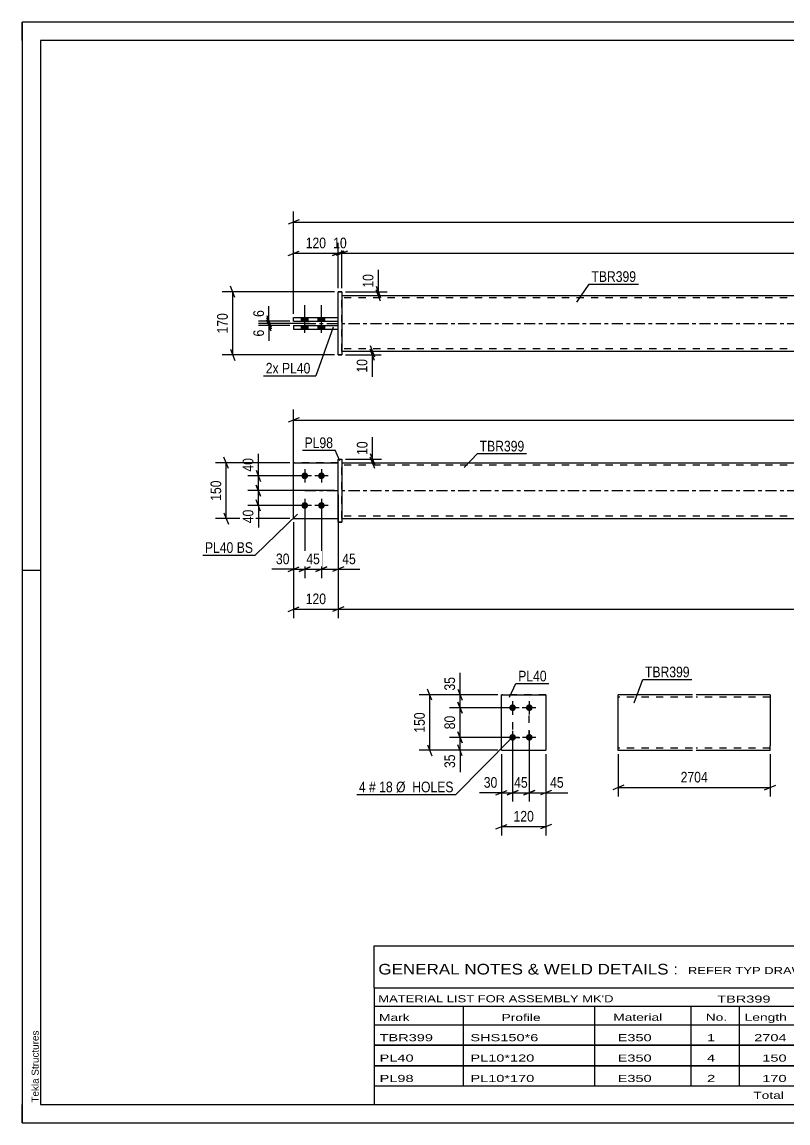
# Model space of a CAD drawing. Header units: millimetres. Extents: x 0 to 420, y 0 to 297.
# Drawn here: x 0 to 206.7, y 0 to 297 of the extents above; entities that cross this region are included whole.
import ezdxf

# ---------------------------------------------------------------- set-up
doc = ezdxf.new("R2010")
doc.units = ezdxf.units.MM
doc.linetypes.add('DXK_LINE_DOT2', pattern=[3.9198, 1.9599, -1.9599])
doc.linetypes.add('DXK_LINE_DOT3', pattern=[5.9187, 2.979, -0.9799, 0.9799, -0.9799])
doc.styles.add('Arial', font='arial.ttf', dxfattribs={"height": 0.2})
doc.styles.add('Arial Narrow', font='ARIALN.TTF', dxfattribs={"height": 0.2})

# ---------------------------------------------------------------- blocks, each defined once
blk = doc.blocks.new('Unknown-580581542-1163')
at = {"color": 5, "linetype": 'Continuous'}
for p, q in [((420, 297), (0, 297)), ((0, 297), (0, 0)), ((0, 292), (0, 297)), ((415, 292), (5, 292)), ((5, 292), (5, 5)), ((5, 149), (0, 149)), ((0, 0), (0, 5)), ((5, 5), (415, 5)), ((0, 0), (420, 0))]:
    blk.add_line(p, q, dxfattribs=at)
at = {"color": 174, "linetype": 'Continuous', "style": 'Arial'}
blk.add_text('Tekla Structures', height=1.9102, rotation=90, dxfattribs=at).set_placement((4.5, 5.5))
blk = doc.blocks.new('Bolt-580581542-1794 - 1790')
at = {"linetype": 'Continuous'}
for points in [[(76.3, 175.48), (76.49, 175.46), (76.66, 175.41), (76.83, 175.31), (76.97, 175.19), (77.08, 175.03), (77.15, 174.86), (77.19, 174.68), (77.19, 174.49), (77.15, 174.3), (77.08, 174.13), (76.97, 173.98), (76.83, 173.85), (76.66, 173.76), (76.49, 173.7), (76.3, 173.68), (76.11, 173.7), (75.93, 173.76), (75.77, 173.85), (75.63, 173.98), (75.52, 174.13), (75.44, 174.3), (75.4, 174.49), (75.4, 174.68), (75.44, 174.86), (75.52, 175.03), (75.63, 175.19), (75.77, 175.31), (75.93, 175.41), (76.11, 175.46)], [(80.8, 175.48), (80.99, 175.46), (81.16, 175.41), (81.33, 175.31), (81.47, 175.19), (81.58, 175.03), (81.65, 174.86), (81.69, 174.68), (81.69, 174.49), (81.65, 174.3), (81.58, 174.13), (81.47, 173.98), (81.33, 173.85), (81.16, 173.76), (80.99, 173.7), (80.8, 173.68), (80.61, 173.7), (80.43, 173.76), (80.27, 173.85), (80.13, 173.98), (80.02, 174.13), (79.94, 174.3), (79.9, 174.49), (79.9, 174.68), (79.94, 174.86), (80.02, 175.03), (80.13, 175.19), (80.27, 175.31), (80.43, 175.41), (80.61, 175.46)], [(76.3, 167.48), (76.49, 167.46), (76.66, 167.41), (76.83, 167.31), (76.97, 167.19), (77.08, 167.03), (77.15, 166.86), (77.19, 166.68), (77.19, 166.49), (77.15, 166.3), (77.08, 166.13), (76.97, 165.98), (76.83, 165.85), (76.66, 165.76), (76.49, 165.7), (76.3, 165.68), (76.11, 165.7), (75.93, 165.76), (75.77, 165.85), (75.63, 165.98), (75.52, 166.13), (75.44, 166.3), (75.4, 166.49), (75.4, 166.68), (75.44, 166.86), (75.52, 167.03), (75.63, 167.19), (75.77, 167.31), (75.93, 167.41), (76.11, 167.46)], [(80.8, 167.48), (80.99, 167.46), (81.16, 167.41), (81.33, 167.31), (81.47, 167.19), (81.58, 167.03), (81.65, 166.86), (81.69, 166.68), (81.69, 166.49), (81.65, 166.3), (81.58, 166.13), (81.47, 165.98), (81.33, 165.85), (81.16, 165.76), (80.99, 165.7), (80.8, 165.68), (80.61, 165.7), (80.43, 165.76), (80.27, 165.85), (80.13, 165.98), (80.02, 166.13), (79.94, 166.3), (79.9, 166.49), (79.9, 166.68), (79.94, 166.86), (80.02, 167.03), (80.13, 167.19), (80.27, 167.31), (80.43, 167.41), (80.61, 167.46)]]:
    blk.add_hatch(color=1, dxfattribs=at).paths.add_polyline_path(points)
at = {"color": 1, "linetype": 'Continuous'}
for p, q in [((76.3, 176.38), (76.3, 172.78)), ((80.8, 176.38), (80.8, 172.78)), ((78.1, 174.58), (74.5, 174.58)), ((82.6, 174.58), (79, 174.58)), ((78.1, 166.58), (74.5, 166.58)), ((76.3, 168.38), (76.3, 164.78)), ((82.6, 166.58), (79, 166.58)), ((80.8, 168.38), (80.8, 164.78))]:
    blk.add_line(p, q, dxfattribs=at)
blk = doc.blocks.new('Part-580581542-1809 - 1790')
at = {"color": 2, "linetype": 'Continuous'}
for p, q in [((85.3, 179.08), (86.3, 179.08)), ((85.3, 162.08), (85.3, 179.08)), ((86.3, 179.08), (86.3, 162.08)), ((85.3, 162.08), (86.3, 162.08)), ((85.3, 162.08), (85.3, 162.08))]:
    blk.add_line(p, q, dxfattribs=at)
at = {"color": 7, "linetype": 'DXK_LINE_DOT2'}
for p, q in [((85.3, 179.08), (86.3, 179.08)), ((86.3, 179.08), (86.3, 179.08)), ((86.3, 162.08), (85.3, 162.08))]:
    blk.add_line(p, q, dxfattribs=at)
blk = doc.blocks.new('Part-580581542-1814 - 1790')
at = {"color": 2, "linetype": 'Continuous'}
for p, q in [((73.3, 178.08), (85.3, 178.08)), ((73.3, 178.08), (73.3, 178.08)), ((73.3, 163.08), (73.3, 178.08)), ((73.3, 163.08), (85.3, 163.08)), ((73.3, 163.08), (73.3, 163.08))]:
    blk.add_line(p, q, dxfattribs=at)
at = {"color": 7, "linetype": 'DXK_LINE_DOT2'}
for p, q in [((85.3, 178.08), (73.3, 178.08)), ((73.3, 178.08), (73.3, 178.08)), ((85.3, 163.08), (85.3, 178.08)), ((73.3, 163.08), (85.3, 163.08)), ((85.3, 163.08), (85.3, 163.08))]:
    blk.add_line(p, q, dxfattribs=at)
blk = doc.blocks.new('Part-580581542-1819 - 1790')
at = {"color": 7, "linetype": 'DXK_LINE_DOT2'}
for p, q in [((73.3, 178.08), (85.3, 178.08)), ((85.3, 178.08), (73.3, 178.08)), ((73.3, 178.08), (73.3, 178.08)), ((73.3, 163.08), (73.3, 178.08)), ((85.3, 163.08), (85.3, 178.08)), ((73.3, 163.08), (85.3, 163.08)), ((73.3, 163.08), (85.3, 163.08)), ((85.3, 163.08), (85.3, 163.08))]:
    blk.add_line(p, q, dxfattribs=at)
blk = doc.blocks.new('Part-580581542-1829 - 1790')
at = {"color": 2, "linetype": 'Continuous'}
for p, q in [((86.3, 178.08), (214.3, 178.08)), ((214.4, 178.08), (342.4, 178.08)), ((86.3, 163.08), (214.3, 163.08)), ((214.4, 163.08), (342.4, 163.08))]:
    blk.add_line(p, q, dxfattribs=at)
at = {"color": 7, "linetype": 'DXK_LINE_DOT2'}
for p, q in [((86.3, 163.08), (86.3, 178.08)), ((214.3, 177.48), (86.3, 177.48)), ((342.4, 177.48), (214.4, 177.48)), ((342.4, 163.08), (342.4, 178.08)), ((214.3, 163.68), (86.3, 163.68)), ((342.4, 163.68), (214.4, 163.68))]:
    blk.add_line(p, q, dxfattribs=at)
at = {"color": 7, "linetype": 'DXK_LINE_DOT3'}
for p, q in [((76.3, 170.58), (214.3, 170.58)), ((214.4, 170.58), (352.4, 170.58))]:
    blk.add_line(p, q, dxfattribs=at)
blk = doc.blocks.new('Bolt-580581542-2089 - 2082')
at = {"linetype": 'Continuous'}
for points in [[(75.4, 216.31), (77.2, 216.31), (77.2, 217.31), (75.4, 217.31)], [(75.4, 216.31), (77.2, 216.31), (77.2, 217.31), (75.4, 217.31)], [(79.9, 216.31), (81.7, 216.31), (81.7, 217.31), (79.9, 217.31)], [(79.9, 216.31), (81.7, 216.31), (81.7, 217.31), (79.9, 217.31)], [(75.4, 214.11), (77.2, 214.11), (77.2, 215.11), (75.4, 215.11)], [(75.4, 214.11), (77.2, 214.11), (77.2, 215.11), (75.4, 215.11)], [(79.9, 214.11), (81.7, 214.11), (81.7, 215.11), (79.9, 215.11)], [(79.9, 214.11), (81.7, 214.11), (81.7, 215.11), (79.9, 215.11)]]:
    blk.add_hatch(color=1, dxfattribs=at).paths.add_polyline_path(points)
at = {"color": 1, "linetype": 'Continuous'}
for p, q in [((76.3, 213.11), (76.3, 220.61)), ((76.3, 213.11), (76.3, 220.61)), ((80.8, 213.11), (80.8, 220.61)), ((80.8, 213.11), (80.8, 220.61)), ((75.4, 216.31), (75.4, 217.31)), ((75.4, 216.31), (75.4, 217.31)), ((77.2, 216.31), (77.2, 217.31)), ((77.2, 216.31), (77.2, 217.31)), ((79.9, 216.31), (79.9, 217.31)), ((79.9, 216.31), (79.9, 217.31)), ((81.7, 216.31), (81.7, 217.31)), ((81.7, 216.31), (81.7, 217.31)), ((75.4, 214.11), (75.4, 215.11)), ((75.4, 214.11), (75.4, 215.11)), ((77.2, 214.11), (77.2, 215.11)), ((77.2, 214.11), (77.2, 215.11)), ((79.9, 214.11), (79.9, 215.11)), ((79.9, 214.11), (79.9, 215.11)), ((81.7, 214.11), (81.7, 215.11)), ((81.7, 214.11), (81.7, 215.11))]:
    blk.add_line(p, q, dxfattribs=at)
blk = doc.blocks.new('Part-580581542-2106 - 2082')
at = {"color": 2, "linetype": 'Continuous'}
for p, q in [((73.3, 215.11), (85.3, 215.11)), ((73.3, 215.11), (73.3, 214.11)), ((73.3, 214.11), (85.3, 214.11))]:
    blk.add_line(p, q, dxfattribs=at)
at = {"color": 7, "linetype": 'DXK_LINE_DOT2'}
for p, q in [((73.3, 215.11), (85.3, 215.11)), ((73.3, 214.11), (85.3, 214.11)), ((85.3, 214.11), (85.3, 215.11))]:
    blk.add_line(p, q, dxfattribs=at)
blk = doc.blocks.new('Part-580581542-2095 - 2082')
at = {"color": 2, "linetype": 'Continuous'}
for p, q in [((86.3, 223.21), (214.3, 223.21)), ((214.4, 223.21), (342.4, 223.21)), ((86.3, 208.21), (214.3, 208.21)), ((214.4, 208.21), (342.4, 208.21))]:
    blk.add_line(p, q, dxfattribs=at)
at = {"color": 7, "linetype": 'DXK_LINE_DOT2'}
for p, q in [((86.3, 208.21), (86.3, 223.21)), ((342.4, 223.21), (342.4, 208.21)), ((214.3, 222.61), (86.3, 222.61)), ((342.4, 222.61), (214.4, 222.61)), ((214.3, 208.81), (86.3, 208.81)), ((342.4, 208.81), (214.4, 208.81))]:
    blk.add_line(p, q, dxfattribs=at)
at = {"color": 7, "linetype": 'DXK_LINE_DOT3'}
for p, q in [((76.3, 215.71), (214.3, 215.71)), ((214.4, 215.71), (352.4, 215.71))]:
    blk.add_line(p, q, dxfattribs=at)
blk = doc.blocks.new('Part-580581542-2101 - 2082')
at = {"color": 2, "linetype": 'Continuous'}
for p, q in [((73.3, 217.31), (85.3, 217.31)), ((73.3, 216.31), (73.3, 217.31)), ((73.3, 216.31), (85.3, 216.31))]:
    blk.add_line(p, q, dxfattribs=at)
at = {"color": 7, "linetype": 'DXK_LINE_DOT2'}
for p, q in [((73.3, 217.31), (85.3, 217.31)), ((85.3, 216.31), (85.3, 217.31)), ((73.3, 216.31), (85.3, 216.31))]:
    blk.add_line(p, q, dxfattribs=at)
blk = doc.blocks.new('Part-580581542-2107 - 2082')
at = {"color": 2, "linetype": 'Continuous'}
for p, q in [((85.3, 224.21), (86.3, 224.21)), ((85.3, 224.21), (85.3, 224.21)), ((85.3, 207.21), (85.3, 224.21)), ((86.3, 224.21), (86.3, 224.21)), ((86.3, 224.21), (86.3, 207.21)), ((86.3, 207.21), (85.3, 207.21)), ((85.3, 207.21), (85.3, 207.21)), ((86.3, 207.21), (86.3, 207.21))]:
    blk.add_line(p, q, dxfattribs=at)
at = {"color": 7, "linetype": 'DXK_LINE_DOT2'}
for p, q in [((86.3, 224.21), (85.3, 224.21)), ((85.3, 224.21), (85.3, 224.21)), ((85.3, 207.21), (86.3, 207.21))]:
    blk.add_line(p, q, dxfattribs=at)
blk = doc.blocks.new('Part-580581542-1458 - 1409')
at = {"color": 2, "linetype": 'Continuous'}
for p, q in [((129.39, 115.53), (141.39, 115.53)), ((129.39, 115.53), (129.39, 115.53)), ((129.39, 100.53), (129.39, 115.53)), ((141.39, 115.53), (141.39, 115.53)), ((141.39, 115.53), (141.39, 100.53)), ((129.39, 100.53), (141.39, 100.53)), ((129.39, 100.53), (129.39, 100.53)), ((141.39, 100.53), (141.39, 100.53))]:
    blk.add_line(p, q, dxfattribs=at)
at = {"color": 7, "linetype": 'DXK_LINE_DOT2'}
for p, q in [((141.39, 115.53), (129.39, 115.53)), ((129.39, 100.53), (141.39, 100.53)), ((141.39, 100.53), (141.39, 100.53))]:
    blk.add_line(p, q, dxfattribs=at)
blk = doc.blocks.new('Bolt-580581542-1443 - 1409')
at = {"linetype": 'Continuous'}
for points in [[(132.39, 111.13), (132.2, 111.15), (132.02, 111.21), (131.86, 111.3), (131.72, 111.43), (131.61, 111.58), (131.53, 111.75), (131.49, 111.94), (131.49, 112.12), (131.53, 112.31), (131.61, 112.48), (131.72, 112.63), (131.86, 112.76), (132.02, 112.85), (132.2, 112.91), (132.39, 112.93), (132.57, 112.91), (132.75, 112.85), (132.92, 112.76), (133.06, 112.63), (133.17, 112.48), (133.24, 112.31), (133.28, 112.12), (133.28, 111.94), (133.24, 111.75), (133.17, 111.58), (133.06, 111.43), (132.92, 111.3), (132.75, 111.21), (132.57, 111.15)], [(136.89, 111.13), (136.7, 111.15), (136.52, 111.21), (136.36, 111.3), (136.22, 111.43), (136.11, 111.58), (136.03, 111.75), (135.99, 111.94), (135.99, 112.12), (136.03, 112.31), (136.11, 112.48), (136.22, 112.63), (136.36, 112.76), (136.52, 112.85), (136.7, 112.91), (136.89, 112.93), (137.07, 112.91), (137.25, 112.85), (137.42, 112.76), (137.56, 112.63), (137.67, 112.48), (137.74, 112.31), (137.78, 112.12), (137.78, 111.94), (137.74, 111.75), (137.67, 111.58), (137.56, 111.43), (137.42, 111.3), (137.25, 111.21), (137.07, 111.15)], [(132.39, 103.13), (132.2, 103.15), (132.02, 103.21), (131.86, 103.3), (131.72, 103.43), (131.61, 103.58), (131.53, 103.75), (131.49, 103.94), (131.49, 104.12), (131.53, 104.31), (131.61, 104.48), (131.72, 104.63), (131.86, 104.76), (132.02, 104.85), (132.2, 104.91), (132.39, 104.93), (132.57, 104.91), (132.75, 104.85), (132.92, 104.76), (133.06, 104.63), (133.17, 104.48), (133.24, 104.31), (133.28, 104.12), (133.28, 103.94), (133.24, 103.75), (133.17, 103.58), (133.06, 103.43), (132.92, 103.3), (132.75, 103.21), (132.57, 103.15)], [(136.89, 103.13), (136.7, 103.15), (136.52, 103.21), (136.36, 103.3), (136.22, 103.43), (136.11, 103.58), (136.03, 103.75), (135.99, 103.94), (135.99, 104.12), (136.03, 104.31), (136.11, 104.48), (136.22, 104.63), (136.36, 104.76), (136.52, 104.85), (136.7, 104.91), (136.89, 104.93), (137.07, 104.91), (137.25, 104.85), (137.42, 104.76), (137.56, 104.63), (137.67, 104.48), (137.74, 104.31), (137.78, 104.12), (137.78, 103.94), (137.74, 103.75), (137.67, 103.58), (137.56, 103.43), (137.42, 103.3), (137.25, 103.21), (137.07, 103.15)]]:
    blk.add_hatch(color=1, dxfattribs=at).paths.add_polyline_path(points)
at = {"color": 1, "linetype": 'Continuous'}
for p, q in [((132.39, 113.83), (132.39, 110.23)), ((136.89, 113.83), (136.89, 110.23)), ((134.19, 112.03), (130.59, 112.03)), ((138.69, 112.03), (135.09, 112.03)), ((134.19, 104.03), (130.59, 104.03)), ((132.39, 105.83), (132.39, 102.23)), ((138.69, 104.03), (135.09, 104.03)), ((136.89, 105.83), (136.89, 102.23))]:
    blk.add_line(p, q, dxfattribs=at)
blk = doc.blocks.new('Part-580581542-1274 - 1255')
at = {"color": 2, "linetype": 'Continuous'}
for p, q in [((180.89, 115.51), (160.89, 115.51)), ((160.89, 100.6), (160.89, 115.51)), ((201.89, 115.51), (181.89, 115.51)), ((201.89, 115.51), (201.89, 101.71)), ((201.89, 100.51), (201.89, 101.71)), ((160.89, 100.51), (160.89, 100.6)), ((180.89, 100.51), (160.89, 100.51)), ((201.89, 100.51), (181.89, 100.51))]:
    blk.add_line(p, q, dxfattribs=at)
at = {"color": 7, "linetype": 'DXK_LINE_DOT2'}
for p, q in [((180.89, 114.91), (160.89, 114.91)), ((201.89, 114.91), (181.89, 114.91)), ((201.89, 114.91), (201.89, 114.87)), ((201.89, 114.87), (201.89, 114.91)), ((201.89, 114.77), (201.89, 114.87)), ((201.89, 114.87), (201.89, 114.77)), ((160.89, 101.11), (160.89, 101.16)), ((180.89, 101.11), (160.89, 101.11)), ((201.89, 101.11), (181.89, 101.11)), ((201.89, 101.16), (201.89, 101.48)), ((201.89, 101.11), (201.89, 101.16))]:
    blk.add_line(p, q, dxfattribs=at)
blk = doc.blocks.new('Rectangle-580581542-1567 - 1409')
at = {"color": 1, "linetype": 'DXK_LINE_DOT2'}
blk.add_lwpolyline([(132.39, 104.03), (136.89, 104.03), (136.89, 112.03), (132.39, 112.03), (132.39, 104.03)], close=True, dxfattribs=at)
blk = doc.blocks.new('StraightDimension-580581542-2042 - 1790')
at = {"color": 7, "linetype": 'Continuous'}
for p, q in [((63.18, 176.08), (64.38, 173.08)), ((75.3, 174.58), (60.93, 174.58)), ((63.78, 170.58), (63.78, 174.58)), ((84.3, 170.58), (60.93, 170.58)), ((64.38, 169.08), (63.18, 172.08))]:
    blk.add_line(p, q, dxfattribs=at)
at = {"color": 0}
blk.add_wipeout([(63.03, 179.96), (58.83, 179.96), (58.83, 175.11), (63.03, 175.11)], dxfattribs=at)
at = {"color": 7, "linetype": 'Continuous'}
blk.add_line((63.78, 174.58), (63.78, 180.49), dxfattribs=at)
blk.add_line((63.78, 174.58), (63.78, 180.49), dxfattribs=at)
at = {"color": 3, "style": 'Arial Narrow'}
blk.add_text('40', height=2.863, rotation=90.0002, dxfattribs=at).set_placement((62.43, 175.71))
blk = doc.blocks.new('StraightDimension-580581542-1996 - 1790')
at = {"color": 7, "linetype": 'Continuous'}
for p, q in [((76.3, 165.58), (76.3, 146.99)), ((73.3, 162.08), (73.3, 146.99)), ((71.8, 148.79), (74.8, 149.99)), ((73.3, 149.39), (76.3, 149.39)), ((77.8, 149.99), (74.8, 148.79))]:
    blk.add_line(p, q, dxfattribs=at)
at = {"color": 0}
blk.add_wipeout([(72.77, 150.14), (72.77, 154.34), (67.92, 154.34), (67.92, 150.14)], dxfattribs=at)
at = {"color": 7, "linetype": 'Continuous'}
blk.add_line((73.3, 149.39), (67.39, 149.39), dxfattribs=at)
blk.add_line((73.3, 149.39), (67.39, 149.39), dxfattribs=at)
at = {"color": 3, "style": 'Arial Narrow'}
blk.add_text('30', height=2.863, dxfattribs=at).set_placement((68.52, 150.74))
blk = doc.blocks.new('StraightDimension-580581542-1878 - 1790')
at = {"color": 7, "linetype": 'Continuous'}
for p, q in [((74.8, 190.21), (71.8, 189.01)), ((73.3, 164.08), (73.3, 192.46)), ((353.9, 189.01), (356.9, 190.21)), ((355.4, 164.08), (355.4, 192.46)), ((73.3, 189.61), (355.4, 189.61))]:
    blk.add_line(p, q, dxfattribs=at)
at = {"color": 0}
blk.add_wipeout([(218.6, 190.36), (218.6, 194.56), (210.09, 194.56), (210.09, 190.36)], dxfattribs=at)
at = {"color": 3, "style": 'Arial Narrow'}
blk.add_text('2964', height=2.863, dxfattribs=at).set_placement((210.69, 190.96))
blk = doc.blocks.new('StraightDimension-580581542-1936 - 1790')
at = {"color": 7, "linetype": 'Continuous'}
for p, q in [((85.3, 169.58), (85.3, 136.21)), ((343.4, 162.08), (343.4, 136.21)), ((86.8, 139.21), (83.8, 138.01)), ((85.3, 138.61), (343.4, 138.61)), ((341.9, 138.01), (344.9, 139.21))]:
    blk.add_line(p, q, dxfattribs=at)
at = {"color": 0}
blk.add_wipeout([(218.6, 139.36), (218.6, 143.56), (210.09, 143.56), (210.09, 139.36)], dxfattribs=at)
at = {"color": 3, "style": 'Arial Narrow'}
blk.add_text('2724', height=2.863, dxfattribs=at).set_placement((210.69, 139.96))
blk = doc.blocks.new('StraightDimension-580581542-1951 - 1790')
at = {"color": 7, "linetype": 'Continuous'}
for p, q in [((85.3, 169.58), (85.3, 136.21)), ((73.3, 162.08), (73.3, 136.21)), ((71.8, 138.01), (74.8, 139.21)), ((73.3, 138.61), (85.3, 138.61)), ((86.8, 139.21), (83.8, 138.01))]:
    blk.add_line(p, q, dxfattribs=at)
at = {"color": 0}
blk.add_wipeout([(82.64, 139.36), (82.64, 143.56), (75.96, 143.56), (75.96, 139.36)], dxfattribs=at)
at = {"color": 3, "style": 'Arial Narrow'}
blk.add_text('120', height=2.863, dxfattribs=at).set_placement((76.56, 139.96))
blk = doc.blocks.new('StraightDimension-580581542-3592 - 1790')
at = {"color": 7, "linetype": 'Continuous'}
for p, q in [((87.3, 179.08), (96.97, 179.08)), ((93.97, 180.58), (95.17, 177.58)), ((95.17, 176.58), (93.97, 179.58)), ((94.57, 178.08), (94.57, 179.08)), ((87.3, 178.08), (96.97, 178.08))]:
    blk.add_line(p, q, dxfattribs=at)
at = {"color": 0}
blk.add_wipeout([(93.82, 184.46), (89.62, 184.46), (89.62, 179.61), (93.82, 179.61)], dxfattribs=at)
at = {"color": 7, "linetype": 'Continuous'}
blk.add_line((94.57, 179.08), (94.57, 184.99), dxfattribs=at)
blk.add_line((94.57, 179.08), (94.57, 184.99), dxfattribs=at)
at = {"color": 3, "style": 'Arial Narrow'}
blk.add_text('10', height=2.863, rotation=90.0002, dxfattribs=at).set_placement((93.22, 180.21))
blk = doc.blocks.new('StraightDimension-580581542-1967 - 1790')
at = {"color": 7, "linetype": 'Continuous'}
for p, q in [((80.8, 165.58), (80.8, 146.99)), ((85.3, 162.08), (85.3, 146.99)), ((79.3, 148.79), (82.3, 149.99)), ((80.8, 149.39), (85.3, 149.39)), ((86.8, 149.99), (83.8, 148.79))]:
    blk.add_line(p, q, dxfattribs=at)
at = {"color": 0}
blk.add_wipeout([(90.68, 150.14), (90.68, 154.34), (85.82, 154.34), (85.82, 150.14)], dxfattribs=at)
at = {"color": 7, "linetype": 'Continuous'}
blk.add_line((85.3, 149.39), (91.2, 149.39), dxfattribs=at)
blk.add_line((85.3, 149.39), (91.2, 149.39), dxfattribs=at)
at = {"color": 3, "style": 'Arial Narrow'}
blk.add_text('45', height=2.863, dxfattribs=at).set_placement((86.42, 150.74))
blk = doc.blocks.new('StraightDimension-580581542-1983 - 1790')
at = {"color": 7, "linetype": 'Continuous'}
for p, q in [((76.3, 165.58), (76.3, 146.99)), ((80.8, 165.58), (80.8, 146.99)), ((74.8, 148.79), (77.8, 149.99)), ((76.3, 149.39), (80.8, 149.39)), ((82.3, 149.99), (79.3, 148.79))]:
    blk.add_line(p, q, dxfattribs=at)
at = {"color": 0}
blk.add_wipeout([(80.98, 150.14), (80.98, 154.34), (76.12, 154.34), (76.12, 150.14)], dxfattribs=at)
at = {"color": 3, "style": 'Arial Narrow'}
blk.add_text('45', height=2.863, dxfattribs=at).set_placement((76.72, 150.74))
blk = doc.blocks.new('StraightDimension-580581542-2013 - 1790')
at = {"color": 7, "linetype": 'Continuous'}
for p, q in [((55.69, 176.58), (54.49, 179.58)), ((72.3, 178.08), (52.24, 178.08)), ((55.09, 163.08), (55.09, 178.08)), ((54.49, 164.58), (55.69, 161.58)), ((72.3, 163.08), (52.24, 163.08))]:
    blk.add_line(p, q, dxfattribs=at)
at = {"color": 0}
blk.add_wipeout([(54.34, 173.93), (50.14, 173.93), (50.14, 167.24), (54.34, 167.24)], dxfattribs=at)
at = {"color": 3, "style": 'Arial Narrow'}
blk.add_text('150', height=2.863, rotation=90.0002, dxfattribs=at).set_placement((53.74, 167.84))
blk = doc.blocks.new('StraightDimension-580581542-2033 - 1790')
at = {"color": 7, "linetype": 'Continuous'}
for p, q in [((84.3, 170.58), (60.93, 170.58)), ((63.18, 172.08), (64.38, 169.08)), ((63.78, 166.58), (63.78, 170.58)), ((75.3, 166.58), (60.93, 166.58)), ((64.38, 165.08), (63.18, 168.08))]:
    blk.add_line(p, q, dxfattribs=at)
at = {"color": 0}
blk.add_wipeout([(63.03, 166.06), (58.83, 166.06), (58.83, 161.2), (63.03, 161.2)], dxfattribs=at)
at = {"color": 7, "linetype": 'Continuous'}
blk.add_line((63.78, 166.58), (63.78, 160.68), dxfattribs=at)
blk.add_line((63.78, 166.58), (63.78, 160.68), dxfattribs=at)
at = {"color": 3, "style": 'Arial Narrow'}
blk.add_text('40', height=2.863, rotation=90.0002, dxfattribs=at).set_placement((62.43, 161.8))
blk = doc.blocks.new('StraightDimension-580581542-2264 - 2082')
at = {"color": 7, "linetype": 'Continuous'}
for p, q in [((66.03, 217.81), (67.23, 214.81)), ((67.23, 214.21), (66.03, 217.21)), ((72.3, 216.31), (63.78, 216.31)), ((77.55, 215.71), (63.78, 215.71)), ((66.63, 215.71), (66.63, 216.31))]:
    blk.add_line(p, q, dxfattribs=at)
at = {"color": 0}
blk.add_wipeout([(65.88, 219.86), (61.68, 219.86), (61.68, 216.84), (65.88, 216.84)], dxfattribs=at)
at = {"color": 7, "linetype": 'Continuous'}
blk.add_line((66.63, 216.31), (66.63, 220.39), dxfattribs=at)
blk.add_line((66.63, 216.31), (66.63, 220.39), dxfattribs=at)
at = {"color": 3, "style": 'Arial Narrow'}
blk.add_text('6', height=2.86, rotation=90.0002, dxfattribs=at).set_placement((65.28, 217.44))
blk = doc.blocks.new('StraightDimension-580581542-3463 - 2082')
at = {"color": 7, "linetype": 'Continuous'}
for p, q in [((87.8, 235.22), (84.8, 234.02)), ((86.3, 225.21), (86.3, 237.47)), ((340.9, 234.02), (343.9, 235.22)), ((342.4, 225.21), (342.4, 237.47)), ((86.3, 234.62), (342.4, 234.62))]:
    blk.add_line(p, q, dxfattribs=at)
at = {"color": 0}
blk.add_wipeout([(218.6, 235.37), (218.6, 239.57), (210.09, 239.57), (210.09, 235.37)], dxfattribs=at)
at = {"color": 3, "style": 'Arial Narrow'}
blk.add_text('2704', height=2.863, dxfattribs=at).set_placement((210.69, 235.97))
blk = doc.blocks.new('StraightDimension-580581542-2254 - 2082')
at = {"color": 7, "linetype": 'Continuous'}
for p, q in [((66.03, 217.21), (67.23, 214.21)), ((77.55, 215.71), (63.78, 215.71)), ((72.3, 215.11), (63.78, 215.11)), ((67.23, 213.61), (66.03, 216.61)), ((66.63, 215.11), (66.63, 215.71))]:
    blk.add_line(p, q, dxfattribs=at)
at = {"color": 0}
blk.add_wipeout([(65.88, 214.59), (61.68, 214.59), (61.68, 211.56), (65.88, 211.56)], dxfattribs=at)
at = {"color": 7, "linetype": 'Continuous'}
blk.add_line((66.63, 215.11), (66.63, 211.03), dxfattribs=at)
blk.add_line((66.63, 215.11), (66.63, 211.03), dxfattribs=at)
at = {"color": 3, "style": 'Arial Narrow'}
blk.add_text('6', height=2.86, rotation=90.0002, dxfattribs=at).set_placement((65.28, 212.16))
blk = doc.blocks.new('StraightDimension-580581542-3450 - 2082')
at = {"color": 7, "linetype": 'Continuous'}
for p, q in [((74.8, 243.63), (71.8, 242.43)), ((73.3, 218.31), (73.3, 245.88)), ((353.9, 242.43), (356.9, 243.63)), ((355.4, 218.31), (355.4, 245.88)), ((73.3, 243.03), (355.4, 243.03))]:
    blk.add_line(p, q, dxfattribs=at)
at = {"color": 0}
blk.add_wipeout([(218.6, 243.78), (218.6, 247.98), (210.09, 247.98), (210.09, 243.78)], dxfattribs=at)
at = {"color": 3, "style": 'Arial Narrow'}
blk.add_text('2964', height=2.863, dxfattribs=at).set_placement((210.69, 244.38))
blk = doc.blocks.new('StraightDimension-580581542-3464 - 2082')
at = {"color": 7, "linetype": 'Continuous'}
for p, q in [((83.8, 234.02), (86.8, 235.22)), ((87.8, 235.22), (84.8, 234.02)), ((85.3, 225.21), (85.3, 237.47)), ((86.3, 225.21), (86.3, 237.47)), ((85.3, 234.62), (86.3, 234.62))]:
    blk.add_line(p, q, dxfattribs=at)
at = {"color": 0}
blk.add_wipeout([(88.23, 235.37), (88.23, 239.57), (83.37, 239.57), (83.37, 235.37)], dxfattribs=at)
at = {"color": 3, "style": 'Arial Narrow'}
blk.add_text('10', height=2.863, dxfattribs=at).set_placement((83.97, 235.97))
blk = doc.blocks.new('StraightDimension-580581542-3465 - 2082')
at = {"color": 7, "linetype": 'Continuous'}
for p, q in [((71.8, 234.02), (74.8, 235.22)), ((73.3, 218.31), (73.3, 237.47)), ((86.8, 235.22), (83.8, 234.02)), ((85.3, 225.21), (85.3, 237.47)), ((73.3, 234.62), (85.3, 234.62))]:
    blk.add_line(p, q, dxfattribs=at)
at = {"color": 0}
blk.add_wipeout([(82.64, 235.37), (82.64, 239.57), (75.96, 239.57), (75.96, 235.37)], dxfattribs=at)
at = {"color": 3, "style": 'Arial Narrow'}
blk.add_text('120', height=2.863, dxfattribs=at).set_placement((76.56, 235.97))
blk = doc.blocks.new('StraightDimension-580581542-3511 - 2082')
at = {"color": 7, "linetype": 'Continuous'}
for p, q in [((87.3, 224.21), (98.56, 224.21)), ((87.3, 223.21), (98.56, 223.21)), ((95.56, 225.71), (96.76, 222.71)), ((96.76, 221.71), (95.56, 224.71)), ((96.16, 223.21), (96.16, 224.21))]:
    blk.add_line(p, q, dxfattribs=at)
at = {"color": 0}
blk.add_wipeout([(95.41, 229.59), (91.21, 229.59), (91.21, 224.74), (95.41, 224.74)], dxfattribs=at)
at = {"color": 7, "linetype": 'Continuous'}
blk.add_line((96.16, 224.21), (96.16, 230.12), dxfattribs=at)
blk.add_line((96.16, 224.21), (96.16, 230.12), dxfattribs=at)
at = {"color": 3, "style": 'Arial Narrow'}
blk.add_text('10', height=2.863, rotation=90.0002, dxfattribs=at).set_placement((94.81, 225.34))
blk = doc.blocks.new('StraightDimension-580581542-3521 - 2082')
at = {"color": 7, "linetype": 'Continuous'}
for p, q in [((87.3, 208.21), (96.93, 208.21)), ((93.93, 209.71), (95.13, 206.71)), ((95.13, 205.71), (93.93, 208.71)), ((94.53, 207.21), (94.53, 208.21)), ((87.3, 207.21), (96.93, 207.21))]:
    blk.add_line(p, q, dxfattribs=at)
at = {"color": 0}
blk.add_wipeout([(93.78, 206.69), (89.58, 206.69), (89.58, 201.83), (93.78, 201.83)], dxfattribs=at)
at = {"color": 7, "linetype": 'Continuous'}
blk.add_line((94.53, 207.21), (94.53, 201.3), dxfattribs=at)
blk.add_line((94.53, 207.21), (94.53, 201.3), dxfattribs=at)
at = {"color": 3, "style": 'Arial Narrow'}
blk.add_text('10', height=2.863, rotation=90.0002, dxfattribs=at).set_placement((93.18, 202.43))
blk = doc.blocks.new('StraightDimension-580581542-3532 - 2082')
at = {"color": 7, "linetype": 'Continuous'}
for p, q in [((84.3, 224.21), (54.02, 224.21)), ((57.47, 222.71), (56.27, 225.71)), ((56.87, 207.21), (56.87, 224.21)), ((56.27, 208.71), (57.47, 205.71)), ((84.3, 207.21), (54.02, 207.21))]:
    blk.add_line(p, q, dxfattribs=at)
at = {"color": 0}
blk.add_wipeout([(56.12, 219.05), (51.92, 219.05), (51.92, 212.37), (56.12, 212.37)], dxfattribs=at)
at = {"color": 3, "style": 'Arial Narrow'}
blk.add_text('170', height=2.863, rotation=90.0002, dxfattribs=at).set_placement((55.52, 212.97))
blk = doc.blocks.new('StraightDimension-580581542-1490 - 1409')
at = {"color": 7, "linetype": 'Continuous'}
for p, q in [((132.39, 103.03), (132.39, 86.69)), ((136.89, 103.03), (136.89, 86.69)), ((130.89, 88.49), (133.89, 89.69)), ((138.39, 89.69), (135.39, 88.49)), ((132.39, 89.09), (136.89, 89.09))]:
    blk.add_line(p, q, dxfattribs=at)
at = {"color": 0}
blk.add_wipeout([(137.06, 89.84), (137.06, 94.04), (132.21, 94.04), (132.21, 89.84)], dxfattribs=at)
at = {"color": 3, "style": 'Arial Narrow'}
blk.add_text('45', height=2.863, dxfattribs=at).set_placement((132.81, 90.44))
blk = doc.blocks.new('StraightDimension-580581542-1514 - 1409')
at = {"color": 7, "linetype": 'Continuous'}
for p, q in [((110.63, 114.03), (109.43, 117.03)), ((128.39, 115.53), (107.18, 115.53)), ((110.03, 100.53), (110.03, 115.53)), ((109.43, 102.03), (110.63, 99.03)), ((128.39, 100.53), (107.18, 100.53))]:
    blk.add_line(p, q, dxfattribs=at)
at = {"color": 0}
blk.add_wipeout([(109.28, 111.37), (105.08, 111.37), (105.08, 104.69), (109.28, 104.69)], dxfattribs=at)
at = {"color": 3, "style": 'Arial Narrow'}
blk.add_text('150', height=2.863, rotation=90.0002, dxfattribs=at).set_placement((108.68, 105.29))
blk = doc.blocks.new('StraightDimension-580581542-1460 - 1409')
at = {"color": 7, "linetype": 'Continuous'}
for p, q in [((129.39, 99.53), (129.39, 77.56)), ((141.39, 99.53), (141.39, 77.56)), ((127.89, 79.36), (130.89, 80.56)), ((142.89, 80.56), (139.89, 79.36)), ((129.39, 79.96), (141.39, 79.96))]:
    blk.add_line(p, q, dxfattribs=at)
at = {"color": 0}
blk.add_wipeout([(138.73, 80.71), (138.73, 84.91), (132.04, 84.91), (132.04, 80.71)], dxfattribs=at)
at = {"color": 3, "style": 'Arial Narrow'}
blk.add_text('120', height=2.863, dxfattribs=at).set_placement((132.64, 81.31))
blk = doc.blocks.new('StraightDimension-580581542-1477 - 1409')
at = {"color": 7, "linetype": 'Continuous'}
for p, q in [((136.89, 103.03), (136.89, 86.69)), ((141.39, 99.53), (141.39, 86.69)), ((135.39, 88.49), (138.39, 89.69)), ((142.89, 89.69), (139.89, 88.49)), ((136.89, 89.09), (141.39, 89.09))]:
    blk.add_line(p, q, dxfattribs=at)
at = {"color": 0}
blk.add_wipeout([(146.77, 89.84), (146.77, 94.04), (141.91, 94.04), (141.91, 89.84)], dxfattribs=at)
at = {"color": 7, "linetype": 'Continuous'}
blk.add_line((141.39, 89.09), (147.29, 89.09), dxfattribs=at)
blk.add_line((141.39, 89.09), (147.29, 89.09), dxfattribs=at)
at = {"color": 3, "style": 'Arial Narrow'}
blk.add_text('45', height=2.863, dxfattribs=at).set_placement((142.51, 90.44))
blk = doc.blocks.new('StraightDimension-580581542-1500 - 1409')
at = {"color": 7, "linetype": 'Continuous'}
for p, q in [((132.39, 103.03), (132.39, 86.69)), ((129.39, 99.53), (129.39, 86.69)), ((127.89, 88.49), (130.89, 89.69)), ((133.89, 89.69), (130.89, 88.49)), ((129.39, 89.09), (132.39, 89.09))]:
    blk.add_line(p, q, dxfattribs=at)
at = {"color": 0}
blk.add_wipeout([(128.86, 89.84), (128.86, 94.04), (124.01, 94.04), (124.01, 89.84)], dxfattribs=at)
at = {"color": 7, "linetype": 'Continuous'}
blk.add_line((129.39, 89.09), (123.48, 89.09), dxfattribs=at)
blk.add_line((129.39, 89.09), (123.48, 89.09), dxfattribs=at)
at = {"color": 3, "style": 'Arial Narrow'}
blk.add_text('30', height=2.863, dxfattribs=at).set_placement((124.61, 90.44))
blk = doc.blocks.new('StraightDimension-580581542-1531 - 1409')
at = {"color": 7, "linetype": 'Continuous'}
for p, q in [((117.6, 117.03), (118.8, 114.03)), ((128.39, 115.53), (115.35, 115.53)), ((118.8, 110.53), (117.6, 113.53)), ((118.2, 112.03), (118.2, 115.53)), ((131.39, 112.03), (115.35, 112.03))]:
    blk.add_line(p, q, dxfattribs=at)
at = {"color": 0}
blk.add_wipeout([(117.45, 120.91), (113.25, 120.91), (113.25, 116.05), (117.45, 116.05)], dxfattribs=at)
at = {"color": 7, "linetype": 'Continuous'}
blk.add_line((118.2, 115.53), (118.2, 121.44), dxfattribs=at)
blk.add_line((118.2, 115.53), (118.2, 121.44), dxfattribs=at)
at = {"color": 3, "style": 'Arial Narrow'}
blk.add_text('35', height=2.863, rotation=90.0002, dxfattribs=at).set_placement((116.85, 116.65))
blk = doc.blocks.new('StraightDimension-580581542-1544 - 1409')
at = {"color": 7, "linetype": 'Continuous'}
for p, q in [((117.6, 113.53), (118.8, 110.53)), ((131.39, 112.03), (115.35, 112.03)), ((118.2, 104.03), (118.2, 112.03)), ((131.39, 104.03), (115.35, 104.03)), ((118.8, 102.53), (117.6, 105.53))]:
    blk.add_line(p, q, dxfattribs=at)
at = {"color": 0}
blk.add_wipeout([(117.45, 110.46), (113.25, 110.46), (113.25, 105.6), (117.45, 105.6)], dxfattribs=at)
at = {"color": 3, "style": 'Arial Narrow'}
blk.add_text('80', height=2.863, rotation=90.0002, dxfattribs=at).set_placement((116.85, 106.2))
blk = doc.blocks.new('StraightDimension-580581542-1554 - 1409')
at = {"color": 7, "linetype": 'Continuous'}
for p, q in [((131.39, 104.03), (115.35, 104.03)), ((117.6, 105.53), (118.8, 102.53)), ((118.2, 100.53), (118.2, 104.03)), ((118.8, 99.03), (117.6, 102.03)), ((128.39, 100.53), (115.35, 100.53))]:
    blk.add_line(p, q, dxfattribs=at)
at = {"color": 0}
blk.add_wipeout([(117.45, 100), (113.25, 100), (113.25, 95.15), (117.45, 95.15)], dxfattribs=at)
at = {"color": 7, "linetype": 'Continuous'}
blk.add_line((118.2, 100.53), (118.2, 94.62), dxfattribs=at)
blk.add_line((118.2, 100.53), (118.2, 94.62), dxfattribs=at)
at = {"color": 3, "style": 'Arial Narrow'}
blk.add_text('35', height=2.863, rotation=90.0002, dxfattribs=at).set_placement((116.85, 95.75))
blk = doc.blocks.new('StraightDimension-580581542-1352 - 1255')
at = {"color": 7, "linetype": 'Continuous'}
for p, q in [((160.89, 99.51), (160.89, 88.11)), ((201.89, 99.51), (201.89, 88.11)), ((162.39, 91.11), (159.39, 89.91)), ((160.89, 90.51), (201.89, 90.51)), ((200.39, 89.91), (203.39, 91.11))]:
    blk.add_line(p, q, dxfattribs=at)
at = {"color": 0}
blk.add_wipeout([(185.65, 91.26), (185.65, 95.46), (177.14, 95.46), (177.14, 91.26)], dxfattribs=at)
at = {"color": 3, "style": 'Arial Narrow'}
blk.add_text('2704', height=2.863, dxfattribs=at).set_placement((177.74, 91.86))
blk = doc.blocks.new('Unknown-580581542-4193')
at = {"color": 7, "linetype": 'Continuous'}
for p, q in [((95, 47.75), (255, 47.75)), ((95, 36.5), (95, 47.75)), ((255, 47.75), (255, 36.5)), ((95, 36.5), (255, 36.5)), ((95, 36.5), (95, 31.5)), ((255, 36.5), (255, 31.5)), ((95, 31.5), (255, 31.5)), ((95, 31.5), (95, 26.5)), ((119, 31.5), (119, 26.5)), ((154.5, 31.5), (154.5, 26.5)), ((180.5, 31.5), (180.5, 26.5)), ((193.5, 31.5), (193.5, 26.5)), ((211, 31.5), (211, 26.5)), ((233, 31.5), (233, 26.5)), ((255, 31.5), (255, 26.5)), ((95, 26.5), (255, 26.5)), ((95, 26.45), (95, 21.05)), ((95, 26.45), (255, 26.45)), ((119, 26.5), (119, 21)), ((154.5, 26.5), (154.5, 21)), ((180.5, 26.5), (180.5, 21)), ((193.5, 26.5), (193.5, 21)), ((211, 26.5), (211, 21)), ((233, 26.5), (233, 21)), ((255, 26.45), (255, 21.05)), ((95, 21.05), (255, 21.05)), ((95, 20.95), (95, 15.55)), ((95, 20.95), (255, 20.95)), ((119, 21), (119, 15.5)), ((154.5, 21), (154.5, 15.5)), ((180.5, 21), (180.5, 15.5)), ((193.5, 21), (193.5, 15.5)), ((211, 21), (211, 15.5)), ((233, 21), (233, 15.5)), ((255, 20.95), (255, 15.55)), ((95, 15.55), (255, 15.55)), ((95, 15.45), (95, 10.05)), ((95, 15.45), (255, 15.45)), ((119, 15.5), (119, 10)), ((154.5, 15.5), (154.5, 10)), ((180.5, 15.5), (180.5, 10)), ((193.5, 15.5), (193.5, 10)), ((211, 15.5), (211, 10)), ((233, 15.5), (233, 10)), ((255, 15.45), (255, 10.05)), ((95, 10.05), (255, 10.05)), ((95, 10), (255, 10)), ((95, 10), (95, 5)), ((211, 10), (211, 5)), ((233, 10), (233, 5)), ((255, 10), (255, 5)), ((95, 5), (255, 5))]:
    blk.add_line(p, q, dxfattribs=at)
at = {"color": 7, "style": 'Arial Narrow'}
for s, height, width, p in [('GENERAL NOTES & WELD DETAILS :', 2.8633, 1.4, (96.15, 40.06)), ('REFER TYP DRAWING TYP-01', 1.9089, 1.6, (179.7, 40.16)), ("MATERIAL LIST FOR ASSEMBLY MK'D", 1.9089, 1.6, (96.15, 32.56)), ('TBR399', 1.909, 1.794707, (187.59, 32.47)), ('1', 1.91, 1.794707, (217.08, 32.56)), ('No. Required', 1.9089, 1.6, (226.41, 32.56)), ('Mark', 1.909, 1.7, (96.34, 27.5)), ('Profile', 1.909, 1.7, (129.41, 27.5)), ('Material', 1.909, 1.7, (159.54, 27.56)), ('No.', 1.909, 1.7, (184.5, 27.56)), ('Length', 1.909, 1.7, (195, 27.56)), ('Area', 1.909, 1.7, (217.5, 27.56)), ('Weight', 1.909, 1.7, (237, 27.56))]:
    blk.add_text(s, height=height, dxfattribs=dict(at, width=width)).set_placement(p)
at = {"color": 7, "linetype": 'Continuous', "style": 'Arial Narrow'}
for s, height, width, p in [('TBR399', 1.909, 1.794707, (96.5, 22.06)), ('SHS150*6', 1.909, 1.794707, (121, 22.06)), ('E350', 1.909, 1.794707, (160.74, 22.06)), ('1', 1.91, 1.794707, (184.86, 22.06)), ('2704', 1.909, 1.794707, (197.58, 22.06)), ('1.6', 1.909, 1.794707, (221.32, 22.06)), ('73.4', 1.909, 1.794707, (240.14, 22.06)), ('PL40', 1.909, 1.794707, (96.5, 16.56)), ('PL10*120', 1.909, 1.794707, (121, 16.56)), ('E350', 1.909, 1.794707, (160.74, 16.56)), ('4', 1.91, 1.794707, (184.86, 16.56)), ('150', 1.909, 1.794707, (199.77, 16.56)), ('0.0', 1.909, 1.794707, (221.32, 16.56)), ('5.7', 1.909, 1.794707, (242.33, 16.56)), ('PL98', 1.909, 1.794707, (96.5, 11.06)), ('PL10*170', 1.909, 1.794707, (121, 11.06)), ('E350', 1.909, 1.794707, (160.74, 11.06)), ('2', 1.91, 1.794707, (184.86, 11.06)), ('170', 1.909, 1.794707, (199.77, 11.06)), ('0.1', 1.909, 1.794707, (221.32, 11.06)), ('4.5', 1.909, 1.794707, (242.33, 11.06)), ('Total', 1.909, 1.7, (197.33, 6.5)), ('1.9', 1.909, 1.794707, (220.83, 6.5)), ('83.5', 1.909, 1.794707, (240.14, 6.5))]:
    blk.add_text(s, height=height, dxfattribs=dict(at, width=width)).set_placement(p)
blk = doc.blocks.new('Mark-580581542-1805 - 1790')
at = {"color": 0}
blk.add_wipeout([(83.93, 182.07), (83.93, 185.07), (76.25, 185.07), (76.25, 182.07)], dxfattribs=at)
blk.add_wipeout([(83.93, 182.07), (83.93, 185.07), (76.25, 185.07), (76.25, 182.07)], dxfattribs=at)
at = {"color": 30, "linetype": 'Continuous'}
for p in [(75.65, 181.47), (85.76, 178.59)]:
    blk.add_line(p, (84.53, 181.47), dxfattribs=at)
at = {"color": 3, "style": 'Arial Narrow'}
blk.add_text('PL98', height=2.863, dxfattribs=at).set_placement((76.25, 182.07))
blk = doc.blocks.new('Mark-580581542-1825 - 1790')
at = {"color": 0}
blk.add_wipeout([(135.54, 181.16), (135.54, 184.16), (123.49, 184.16), (123.49, 181.16)], dxfattribs=at)
blk.add_wipeout([(135.54, 181.16), (135.54, 184.16), (123.49, 184.16), (123.49, 181.16)], dxfattribs=at)
at = {"color": 30, "linetype": 'Continuous'}
for p, q in [((119.28, 176.83), (122.89, 180.56)), ((122.89, 180.56), (136.14, 180.56))]:
    blk.add_line(p, q, dxfattribs=at)
at = {"color": 3, "style": 'Arial Narrow'}
blk.add_text('TBR399', height=2.863, dxfattribs=at).set_placement((123.49, 181.16))
blk = doc.blocks.new('MarkSet-580581542-2067 - 1790')
at = {"color": 0}
blk.add_wipeout([(57.04, 153.79), (57.04, 156.79), (49.36, 156.79), (49.36, 153.79)], dxfattribs=at)
blk.add_wipeout([(57.04, 153.79), (57.04, 156.79), (49.36, 156.79), (49.36, 153.79)], dxfattribs=at)
blk.add_wipeout([(62.32, 153.79), (62.32, 156.79), (57.94, 156.79), (57.94, 153.79)], dxfattribs=at)
blk.add_wipeout([(62.32, 153.79), (62.32, 156.79), (57.94, 156.79), (57.94, 153.79)], dxfattribs=at)
at = {"color": 30, "linetype": 'Continuous'}
for p in [(74.38, 164.21), (48.76, 153.19)]:
    blk.add_line(p, (62.92, 153.19), dxfattribs=at)
at = {"color": 3, "style": 'Arial Narrow'}
for s, p in [('PL40', (49.36, 153.79)), ('BS', (57.94, 153.79))]:
    blk.add_text(s, height=2.863, dxfattribs=at).set_placement(p)
blk = doc.blocks.new('Mark-580581542-2091 - 2082')
at = {"color": 0}
blk.add_wipeout([(165.72, 226.9), (165.72, 229.9), (153.66, 229.9), (153.66, 226.9)], dxfattribs=at)
blk.add_wipeout([(165.72, 226.9), (165.72, 229.9), (153.66, 229.9), (153.66, 226.9)], dxfattribs=at)
at = {"color": 30, "linetype": 'Continuous'}
for p, q in [((149.69, 221.45), (153.06, 226.3)), ((153.06, 226.3), (166.32, 226.3))]:
    blk.add_line(p, q, dxfattribs=at)
at = {"color": 3, "style": 'Arial Narrow'}
blk.add_text('TBR399', height=2.863, dxfattribs=at).set_placement((153.66, 226.9))
blk = doc.blocks.new('MarkSet-580581542-2302 - 2082')
at = {"color": 30, "linetype": 'Continuous'}
blk.add_line((83.97, 214.65), (79.32, 201.59), dxfattribs=at)
at = {"color": 0}
blk.add_wipeout([(69.25, 202.19), (69.25, 205.19), (65.78, 205.19), (65.78, 202.19)], dxfattribs=at)
blk.add_wipeout([(69.25, 202.19), (69.25, 205.19), (65.78, 205.19), (65.78, 202.19)], dxfattribs=at)
blk.add_wipeout([(77.82, 202.19), (77.82, 205.19), (70.15, 205.19), (70.15, 202.19)], dxfattribs=at)
blk.add_wipeout([(77.82, 202.19), (77.82, 205.19), (70.15, 205.19), (70.15, 202.19)], dxfattribs=at)
at = {"color": 30, "linetype": 'Continuous'}
blk.add_line((65.18, 201.59), (79.32, 201.59), dxfattribs=at)
at = {"color": 3, "style": 'Arial Narrow'}
for s, p in [('2x', (65.78, 202.19)), ('PL40', (70.15, 202.19))]:
    blk.add_text(s, height=2.863, dxfattribs=at).set_placement(p)
blk = doc.blocks.new('Mark-580581542-1439 - 1409')
at = {"color": 0}
blk.add_wipeout([(92.75, 89.22), (92.75, 92.22), (90.92, 92.22), (90.92, 89.22)], dxfattribs=at)
blk.add_wipeout([(92.75, 89.22), (92.75, 92.22), (90.92, 92.22), (90.92, 89.22)], dxfattribs=at)
blk.add_wipeout([(95.48, 89.22), (95.48, 92.22), (93.65, 92.22), (93.65, 89.22)], dxfattribs=at)
blk.add_wipeout([(95.48, 89.22), (95.48, 92.22), (93.65, 92.22), (93.65, 89.22)], dxfattribs=at)
at = {"color": 3, "style": 'Arial Narrow'}
blk.add_text('4', height=2.86, dxfattribs=at).set_placement((90.92, 89.22))
at = {"color": 0}
blk.add_wipeout([(100.03, 89.22), (100.03, 92.22), (96.38, 92.22), (96.38, 89.22)], dxfattribs=at)
blk.add_wipeout([(100.03, 89.22), (100.03, 92.22), (96.38, 92.22), (96.38, 89.22)], dxfattribs=at)
at = {"color": 3, "style": 'Arial Narrow'}
blk.add_text('#', height=2.86, dxfattribs=at).set_placement((93.65, 89.22))
at = {"color": 0}
blk.add_wipeout([(116.46, 89.22), (116.46, 92.22), (100.93, 92.22), (100.93, 89.22)], dxfattribs=at)
blk.add_wipeout([(116.46, 89.22), (116.46, 92.22), (100.93, 92.22), (100.93, 89.22)], dxfattribs=at)
at = {"color": 7, "linetype": 'Continuous'}
for p in [(132.22, 103.9), (90.32, 88.62)]:
    blk.add_line(p, (117.06, 88.62), dxfattribs=at)
at = {"color": 3, "style": 'Arial Narrow'}
for s, p in [('18', (96.38, 89.22)), ('Ø  HOLES', (100.93, 89.22))]:
    blk.add_text(s, height=2.863, dxfattribs=at).set_placement(p)
blk = doc.blocks.new('Mark-580581542-1454 - 1409')
at = {"color": 0}
blk.add_wipeout([(141.57, 119.13), (141.57, 122.13), (133.9, 122.13), (133.9, 119.13)], dxfattribs=at)
blk.add_wipeout([(141.57, 119.13), (141.57, 122.13), (133.9, 122.13), (133.9, 119.13)], dxfattribs=at)
at = {"color": 30, "linetype": 'Continuous'}
for p, q in [((131.53, 114.91), (133.3, 118.53)), ((133.3, 118.53), (142.17, 118.53))]:
    blk.add_line(p, q, dxfattribs=at)
at = {"color": 3, "style": 'Arial Narrow'}
blk.add_text('PL40', height=2.863, dxfattribs=at).set_placement((133.9, 119.13))
blk = doc.blocks.new('Mark-580581542-1269 - 1255')
at = {"color": 0}
blk.add_wipeout([(180.17, 120.24), (180.17, 123.24), (168.11, 123.24), (168.11, 120.24)], dxfattribs=at)
blk.add_wipeout([(180.17, 120.24), (180.17, 123.24), (168.11, 123.24), (168.11, 120.24)], dxfattribs=at)
at = {"color": 30, "linetype": 'Continuous'}
for p, q in [((165.16, 113.33), (167.51, 119.64)), ((167.51, 119.64), (180.77, 119.64))]:
    blk.add_line(p, q, dxfattribs=at)
at = {"color": 3, "style": 'Arial Narrow'}
blk.add_text('TBR399', height=2.863, dxfattribs=at).set_placement((168.11, 120.24))

msp = doc.modelspace()

# ---------------------------------------------------------------- block references
for name in ['Unknown-580581542-1163', 'Part-580581542-2095 - 2082', 'Part-580581542-2107 - 2082', 'Bolt-580581542-2089 - 2082', 'Part-580581542-2101 - 2082', 'Part-580581542-2106 - 2082', 'Part-580581542-1809 - 1790', 'Part-580581542-1814 - 1790', 'Part-580581542-1819 - 1790', 'Bolt-580581542-1794 - 1790', 'Part-580581542-1829 - 1790', 'Part-580581542-1458 - 1409', 'Bolt-580581542-1443 - 1409', 'Part-580581542-1274 - 1255', 'Rectangle-580581542-1567 - 1409', 'Unknown-580581542-4193']:
    msp.add_blockref(name, (0, 0))

# ---------------------------------------------------------------- next in the draw order: block references
for name in ['StraightDimension-580581542-3463 - 2082', 'StraightDimension-580581542-2264 - 2082', 'StraightDimension-580581542-3521 - 2082', 'StraightDimension-580581542-2042 - 1790', 'StraightDimension-580581542-1996 - 1790', 'Mark-580581542-1269 - 1255', 'StraightDimension-580581542-1514 - 1409', 'StraightDimension-580581542-1490 - 1409', 'StraightDimension-580581542-1352 - 1255']:
    msp.add_blockref(name, (0, 0))

# ---------------------------------------------------------------- next in the draw order: block references
for name in ['StraightDimension-580581542-2254 - 2082', 'StraightDimension-580581542-1878 - 1790', 'StraightDimension-580581542-1531 - 1409', 'StraightDimension-580581542-1460 - 1409']:
    msp.add_blockref(name, (0, 0))

# ---------------------------------------------------------------- next in the draw order: block references
for name in ['StraightDimension-580581542-3450 - 2082', 'Mark-580581542-1805 - 1790', 'StraightDimension-580581542-3592 - 1790', 'Mark-580581542-1825 - 1790', 'StraightDimension-580581542-1936 - 1790', 'StraightDimension-580581542-1500 - 1409', 'StraightDimension-580581542-1477 - 1409']:
    msp.add_blockref(name, (0, 0))

# ---------------------------------------------------------------- next in the draw order: block references
for name in ['StraightDimension-580581542-3464 - 2082', 'Mark-580581542-2091 - 2082', 'StraightDimension-580581542-1951 - 1790', 'StraightDimension-580581542-1544 - 1409']:
    msp.add_blockref(name, (0, 0))

# ---------------------------------------------------------------- next in the draw order: block references
for name in ['StraightDimension-580581542-3465 - 2082', 'StraightDimension-580581542-2013 - 1790', 'StraightDimension-580581542-1967 - 1790', 'Mark-580581542-1454 - 1409', 'StraightDimension-580581542-1554 - 1409']:
    msp.add_blockref(name, (0, 0))

# ---------------------------------------------------------------- next in the draw order: block references
for name in ['StraightDimension-580581542-3511 - 2082', 'StraightDimension-580581542-3532 - 2082', 'StraightDimension-580581542-1983 - 1790', 'Mark-580581542-1439 - 1409']:
    msp.add_blockref(name, (0, 0))

# ---------------------------------------------------------------- next in the draw order: block references
for name in ['MarkSet-580581542-2302 - 2082', 'StraightDimension-580581542-2033 - 1790']:
    msp.add_blockref(name, (0, 0))

# ---------------------------------------------------------------- next in the draw order: block references
msp.add_blockref('MarkSet-580581542-2067 - 1790', (0, 0))

doc.saveas('drawing.dxf')
